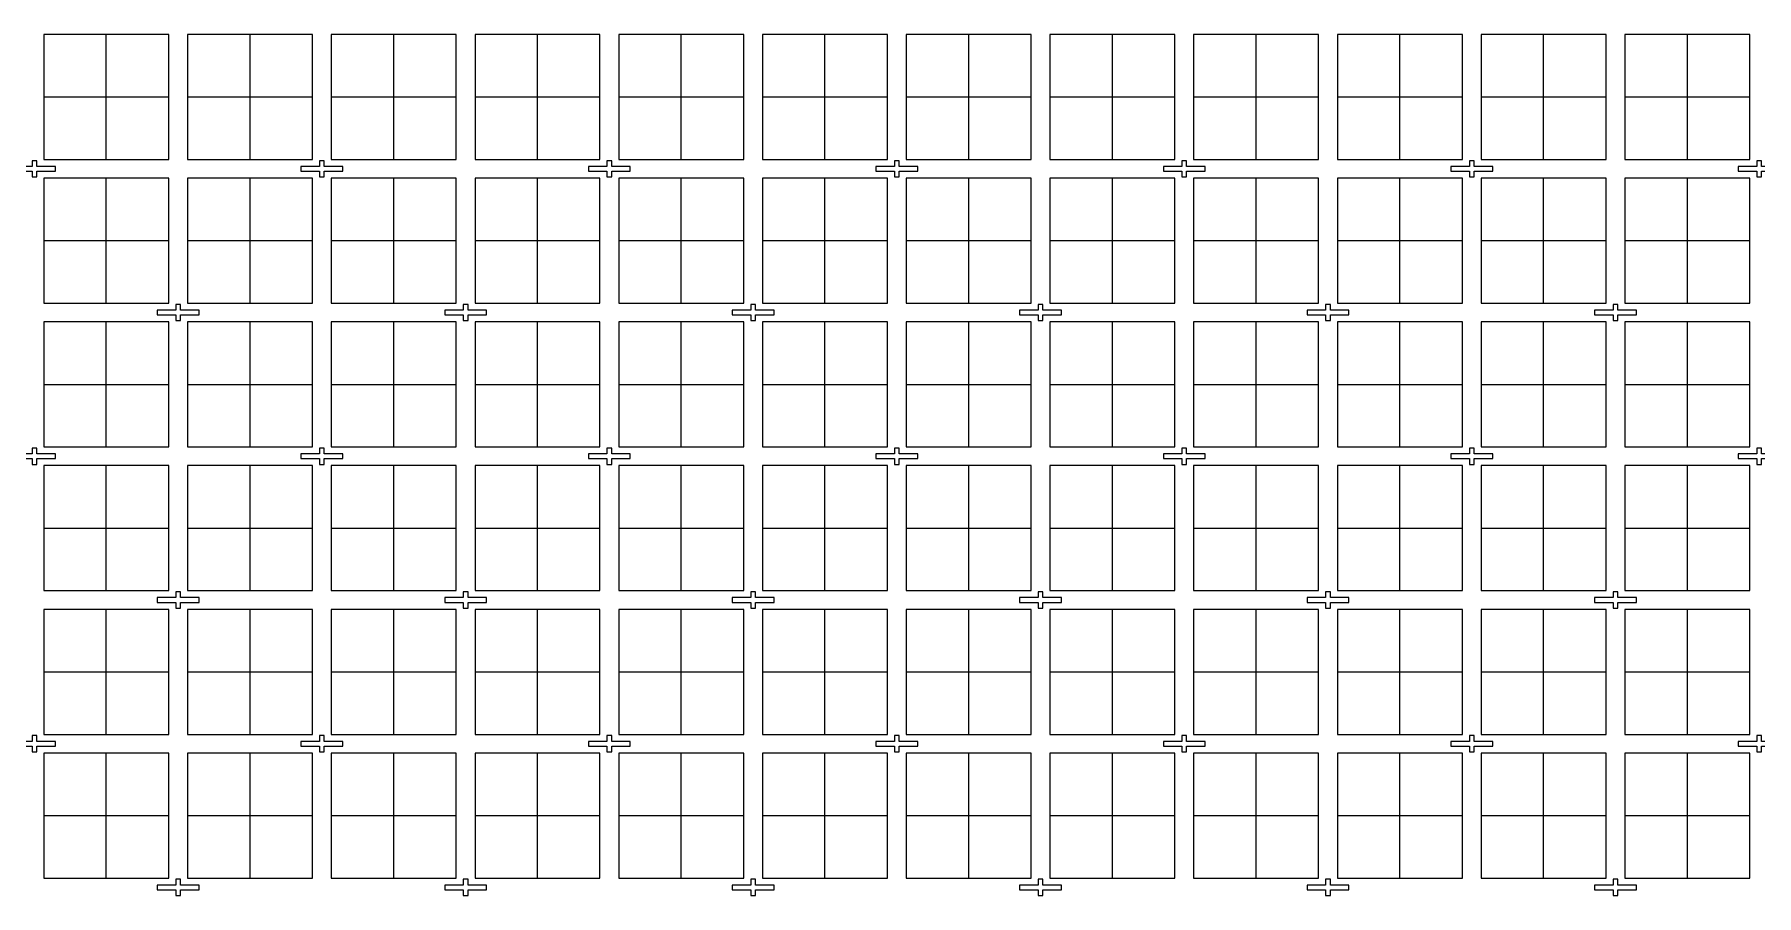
# Model space of a CAD drawing. Extents: x 1030 to 1169, y -270 to -166.
# Drawn here: x 1070.79 to 1098.35, y -253.46 to -239.68 of the extents above; entities that cross this region are included whole.
import ezdxf

# ---------------------------------------------------------------- set-up
doc = ezdxf.new("R2010")
doc.units = 0
doc.header["$LTSCALE"] = 3
doc.header["$MEASUREMENT"] = 0
for name, pattern in [('CENTER', [2, 1.25, -0.25, 0.25, -0.25]), ('HIDDEN', [0.375, 0.25, -0.125]), ('PHANTOM', [2.5, 1.25, -0.25, 0.25, -0.25, 0.25, -0.25])]:
    doc.linetypes.add(name, pattern=pattern)
for name, color, linetype, lineweight in [('CLIN', 1, 'CENTER', 15), ('FULL METAL', 33, 'HIDDEN', 15), ('PHANTOM', 5, 'PHANTOM', 15)]:
    doc.layers.add(name, color=color, linetype=linetype, lineweight=lineweight)

msp = doc.modelspace()

# ---------------------------------------------------------------- linework, layer by layer
at = {"layer": 'CLIN'}
for p, q in [((1071.9382, -241.6839), (1071.9382, -239.6839)), ((1074.2382, -241.6839), (1074.2382, -239.6839)), ((1076.5382, -241.6839), (1076.5382, -239.6839)), ((1078.8382, -241.6839), (1078.8382, -239.6839)), ((1081.1382, -241.6839), (1081.1382, -239.6839)), ((1083.4382, -241.6839), (1083.4382, -239.6839)), ((1085.7382, -241.6839), (1085.7382, -239.6839)), ((1088.0382, -241.6839), (1088.0382, -239.6839)), ((1090.3382, -241.6839), (1090.3382, -239.6839)), ((1092.6382, -241.6839), (1092.6382, -239.6839)), ((1094.9382, -241.6839), (1094.9382, -239.6839)), ((1097.2382, -241.6839), (1097.2382, -239.6839)), ((1070.9382, -240.6839), (1072.9382, -240.6839)), ((1073.2382, -240.6839), (1075.2382, -240.6839)), ((1075.5382, -240.6839), (1077.5382, -240.6839)), ((1077.8382, -240.6839), (1079.8382, -240.6839)), ((1080.1382, -240.6839), (1082.1382, -240.6839)), ((1082.4382, -240.6839), (1084.4382, -240.6839)), ((1084.7382, -240.6839), (1086.7382, -240.6839)), ((1087.0382, -240.6839), (1089.0382, -240.6839)), ((1089.3382, -240.6839), (1091.3382, -240.6839)), ((1091.6382, -240.6839), (1093.6382, -240.6839)), ((1093.9382, -240.6839), (1095.9382, -240.6839)), ((1096.2382, -240.6839), (1098.2382, -240.6839)), ((1071.9382, -243.9839), (1071.9382, -241.9839)), ((1074.2382, -243.9839), (1074.2382, -241.9839)), ((1076.5382, -243.9839), (1076.5382, -241.9839)), ((1078.8382, -243.9839), (1078.8382, -241.9839)), ((1081.1382, -243.9839), (1081.1382, -241.9839)), ((1083.4382, -243.9839), (1083.4382, -241.9839)), ((1085.7382, -243.9839), (1085.7382, -241.9839)), ((1088.0382, -243.9839), (1088.0382, -241.9839)), ((1090.3382, -243.9839), (1090.3382, -241.9839)), ((1092.6382, -243.9839), (1092.6382, -241.9839)), ((1094.9382, -243.9839), (1094.9382, -241.9839)), ((1097.2382, -243.9839), (1097.2382, -241.9839)), ((1070.9382, -242.9839), (1072.9382, -242.9839)), ((1073.2382, -242.9839), (1075.2382, -242.9839)), ((1075.5382, -242.9839), (1077.5382, -242.9839)), ((1077.8382, -242.9839), (1079.8382, -242.9839)), ((1080.1382, -242.9839), (1082.1382, -242.9839)), ((1082.4382, -242.9839), (1084.4382, -242.9839)), ((1084.7382, -242.9839), (1086.7382, -242.9839)), ((1087.0382, -242.9839), (1089.0382, -242.9839)), ((1089.3382, -242.9839), (1091.3382, -242.9839)), ((1091.6382, -242.9839), (1093.6382, -242.9839)), ((1093.9382, -242.9839), (1095.9382, -242.9839)), ((1096.2382, -242.9839), (1098.2382, -242.9839)), ((1071.9382, -246.2839), (1071.9382, -244.2839)), ((1074.2382, -246.2839), (1074.2382, -244.2839)), ((1076.5382, -246.2839), (1076.5382, -244.2839)), ((1078.8382, -246.2839), (1078.8382, -244.2839)), ((1081.1382, -246.2839), (1081.1382, -244.2839)), ((1083.4382, -246.2839), (1083.4382, -244.2839)), ((1085.7382, -246.2839), (1085.7382, -244.2839)), ((1088.0382, -246.2839), (1088.0382, -244.2839)), ((1090.3382, -246.2839), (1090.3382, -244.2839)), ((1092.6382, -246.2839), (1092.6382, -244.2839)), ((1094.9382, -246.2839), (1094.9382, -244.2839)), ((1097.2382, -246.2839), (1097.2382, -244.2839)), ((1070.9382, -245.2839), (1072.9382, -245.2839)), ((1073.2382, -245.2839), (1075.2382, -245.2839)), ((1075.5382, -245.2839), (1077.5382, -245.2839)), ((1077.8382, -245.2839), (1079.8382, -245.2839)), ((1080.1382, -245.2839), (1082.1382, -245.2839)), ((1082.4382, -245.2839), (1084.4382, -245.2839)), ((1084.7382, -245.2839), (1086.7382, -245.2839)), ((1087.0382, -245.2839), (1089.0382, -245.2839)), ((1089.3382, -245.2839), (1091.3382, -245.2839)), ((1091.6382, -245.2839), (1093.6382, -245.2839)), ((1093.9382, -245.2839), (1095.9382, -245.2839)), ((1096.2382, -245.2839), (1098.2382, -245.2839)), ((1071.9382, -248.5839), (1071.9382, -246.5839)), ((1074.2382, -248.5839), (1074.2382, -246.5839)), ((1076.5382, -248.5839), (1076.5382, -246.5839)), ((1078.8382, -248.5839), (1078.8382, -246.5839)), ((1081.1382, -248.5839), (1081.1382, -246.5839)), ((1083.4382, -248.5839), (1083.4382, -246.5839)), ((1085.7382, -248.5839), (1085.7382, -246.5839)), ((1088.0382, -248.5839), (1088.0382, -246.5839)), ((1090.3382, -248.5839), (1090.3382, -246.5839)), ((1092.6382, -248.5839), (1092.6382, -246.5839)), ((1094.9382, -248.5839), (1094.9382, -246.5839)), ((1097.2382, -248.5839), (1097.2382, -246.5839)), ((1070.9382, -247.5839), (1072.9382, -247.5839)), ((1073.2382, -247.5839), (1075.2382, -247.5839)), ((1075.5382, -247.5839), (1077.5382, -247.5839)), ((1077.8382, -247.5839), (1079.8382, -247.5839)), ((1080.1382, -247.5839), (1082.1382, -247.5839)), ((1082.4382, -247.5839), (1084.4382, -247.5839)), ((1084.7382, -247.5839), (1086.7382, -247.5839)), ((1087.0382, -247.5839), (1089.0382, -247.5839)), ((1089.3382, -247.5839), (1091.3382, -247.5839)), ((1091.6382, -247.5839), (1093.6382, -247.5839)), ((1093.9382, -247.5839), (1095.9382, -247.5839)), ((1096.2382, -247.5839), (1098.2382, -247.5839)), ((1071.9382, -250.8839), (1071.9382, -248.8839)), ((1074.2382, -250.8839), (1074.2382, -248.8839)), ((1076.5382, -250.8839), (1076.5382, -248.8839)), ((1078.8382, -250.8839), (1078.8382, -248.8839)), ((1081.1382, -250.8839), (1081.1382, -248.8839)), ((1083.4382, -250.8839), (1083.4382, -248.8839)), ((1085.7382, -250.8839), (1085.7382, -248.8839)), ((1088.0382, -250.8839), (1088.0382, -248.8839)), ((1090.3382, -250.8839), (1090.3382, -248.8839)), ((1092.6382, -250.8839), (1092.6382, -248.8839)), ((1094.9382, -250.8839), (1094.9382, -248.8839)), ((1097.2382, -250.8839), (1097.2382, -248.8839)), ((1070.9382, -249.8839), (1072.9382, -249.8839)), ((1073.2382, -249.8839), (1075.2382, -249.8839)), ((1075.5382, -249.8839), (1077.5382, -249.8839)), ((1077.8382, -249.8839), (1079.8382, -249.8839)), ((1080.1382, -249.8839), (1082.1382, -249.8839)), ((1082.4382, -249.8839), (1084.4382, -249.8839)), ((1084.7382, -249.8839), (1086.7382, -249.8839)), ((1087.0382, -249.8839), (1089.0382, -249.8839)), ((1089.3382, -249.8839), (1091.3382, -249.8839)), ((1091.6382, -249.8839), (1093.6382, -249.8839)), ((1093.9382, -249.8839), (1095.9382, -249.8839)), ((1096.2382, -249.8839), (1098.2382, -249.8839)), ((1071.9382, -253.1839), (1071.9382, -251.1839)), ((1074.2382, -253.1839), (1074.2382, -251.1839)), ((1076.5382, -253.1839), (1076.5382, -251.1839)), ((1078.8382, -253.1839), (1078.8382, -251.1839)), ((1081.1382, -253.1839), (1081.1382, -251.1839)), ((1083.4382, -253.1839), (1083.4382, -251.1839)), ((1085.7382, -253.1839), (1085.7382, -251.1839)), ((1088.0382, -253.1839), (1088.0382, -251.1839)), ((1090.3382, -253.1839), (1090.3382, -251.1839)), ((1092.6382, -253.1839), (1092.6382, -251.1839)), ((1094.9382, -253.1839), (1094.9382, -251.1839)), ((1097.2382, -253.1839), (1097.2382, -251.1839)), ((1070.9382, -252.1839), (1072.9382, -252.1839)), ((1073.2382, -252.1839), (1075.2382, -252.1839)), ((1075.5382, -252.1839), (1077.5382, -252.1839)), ((1077.8382, -252.1839), (1079.8382, -252.1839)), ((1080.1382, -252.1839), (1082.1382, -252.1839)), ((1082.4382, -252.1839), (1084.4382, -252.1839)), ((1084.7382, -252.1839), (1086.7382, -252.1839)), ((1087.0382, -252.1839), (1089.0382, -252.1839)), ((1089.3382, -252.1839), (1091.3382, -252.1839)), ((1091.6382, -252.1839), (1093.6382, -252.1839)), ((1093.9382, -252.1839), (1095.9382, -252.1839)), ((1096.2382, -252.1839), (1098.2382, -252.1839))]:
    msp.add_line(p, q, dxfattribs=at)
at = {"layer": 'FULL METAL'}
for points in [[(1070.4532, -241.8719), (1070.7502, -241.8719), (1070.7502, -241.9639), (1070.8262, -241.9639), (1070.8262, -241.8719), (1071.1232, -241.8719), (1071.1232, -241.7959), (1070.8262, -241.7959), (1070.8262, -241.7039), (1070.7502, -241.7039), (1070.7502, -241.7959), (1070.4532, -241.7959)], [(1075.0532, -241.8719), (1075.3502, -241.8719), (1075.3502, -241.9639), (1075.4262, -241.9639), (1075.4262, -241.8719), (1075.7232, -241.8719), (1075.7232, -241.7959), (1075.4262, -241.7959), (1075.4262, -241.7039), (1075.3502, -241.7039), (1075.3502, -241.7959), (1075.0532, -241.7959)], [(1079.6532, -241.8719), (1079.9502, -241.8719), (1079.9502, -241.9639), (1080.0262, -241.9639), (1080.0262, -241.8719), (1080.3232, -241.8719), (1080.3232, -241.7959), (1080.0262, -241.7959), (1080.0262, -241.7039), (1079.9502, -241.7039), (1079.9502, -241.7959), (1079.6532, -241.7959)], [(1084.2532, -241.8719), (1084.5502, -241.8719), (1084.5502, -241.9639), (1084.6262, -241.9639), (1084.6262, -241.8719), (1084.9232, -241.8719), (1084.9232, -241.7959), (1084.6262, -241.7959), (1084.6262, -241.7039), (1084.5502, -241.7039), (1084.5502, -241.7959), (1084.2532, -241.7959)], [(1088.8532, -241.8719), (1089.1502, -241.8719), (1089.1502, -241.9639), (1089.2262, -241.9639), (1089.2262, -241.8719), (1089.5232, -241.8719), (1089.5232, -241.7959), (1089.2262, -241.7959), (1089.2262, -241.7039), (1089.1502, -241.7039), (1089.1502, -241.7959), (1088.8532, -241.7959)], [(1093.4532, -241.8719), (1093.7502, -241.8719), (1093.7502, -241.9639), (1093.8262, -241.9639), (1093.8262, -241.8719), (1094.1232, -241.8719), (1094.1232, -241.7959), (1093.8262, -241.7959), (1093.8262, -241.7039), (1093.7502, -241.7039), (1093.7502, -241.7959), (1093.4532, -241.7959)], [(1098.0532, -241.8719), (1098.3502, -241.8719), (1098.3502, -241.9639), (1098.4262, -241.9639), (1098.4262, -241.8719), (1098.7232, -241.8719), (1098.7232, -241.7959), (1098.4262, -241.7959), (1098.4262, -241.7039), (1098.3502, -241.7039), (1098.3502, -241.7959), (1098.0532, -241.7959)], [(1072.7532, -244.1719), (1073.0502, -244.1719), (1073.0502, -244.2639), (1073.1262, -244.2639), (1073.1262, -244.1719), (1073.4232, -244.1719), (1073.4232, -244.0959), (1073.1262, -244.0959), (1073.1262, -244.0039), (1073.0502, -244.0039), (1073.0502, -244.0959), (1072.7532, -244.0959)], [(1077.3532, -244.1719), (1077.6502, -244.1719), (1077.6502, -244.2639), (1077.7262, -244.2639), (1077.7262, -244.1719), (1078.0232, -244.1719), (1078.0232, -244.0959), (1077.7262, -244.0959), (1077.7262, -244.0039), (1077.6502, -244.0039), (1077.6502, -244.0959), (1077.3532, -244.0959)], [(1081.9532, -244.1719), (1082.2502, -244.1719), (1082.2502, -244.2639), (1082.3262, -244.2639), (1082.3262, -244.1719), (1082.6232, -244.1719), (1082.6232, -244.0959), (1082.3262, -244.0959), (1082.3262, -244.0039), (1082.2502, -244.0039), (1082.2502, -244.0959), (1081.9532, -244.0959)], [(1086.5532, -244.1719), (1086.8502, -244.1719), (1086.8502, -244.2639), (1086.9262, -244.2639), (1086.9262, -244.1719), (1087.2232, -244.1719), (1087.2232, -244.0959), (1086.9262, -244.0959), (1086.9262, -244.0039), (1086.8502, -244.0039), (1086.8502, -244.0959), (1086.5532, -244.0959)], [(1091.1532, -244.1719), (1091.4502, -244.1719), (1091.4502, -244.2639), (1091.5262, -244.2639), (1091.5262, -244.1719), (1091.8232, -244.1719), (1091.8232, -244.0959), (1091.5262, -244.0959), (1091.5262, -244.0039), (1091.4502, -244.0039), (1091.4502, -244.0959), (1091.1532, -244.0959)], [(1095.7532, -244.1719), (1096.0502, -244.1719), (1096.0502, -244.2639), (1096.1262, -244.2639), (1096.1262, -244.1719), (1096.4232, -244.1719), (1096.4232, -244.0959), (1096.1262, -244.0959), (1096.1262, -244.0039), (1096.0502, -244.0039), (1096.0502, -244.0959), (1095.7532, -244.0959)], [(1070.4532, -246.4719), (1070.7502, -246.4719), (1070.7502, -246.5639), (1070.8262, -246.5639), (1070.8262, -246.4719), (1071.1232, -246.4719), (1071.1232, -246.3959), (1070.8262, -246.3959), (1070.8262, -246.3039), (1070.7502, -246.3039), (1070.7502, -246.3959), (1070.4532, -246.3959)], [(1075.0532, -246.4719), (1075.3502, -246.4719), (1075.3502, -246.5639), (1075.4262, -246.5639), (1075.4262, -246.4719), (1075.7232, -246.4719), (1075.7232, -246.3959), (1075.4262, -246.3959), (1075.4262, -246.3039), (1075.3502, -246.3039), (1075.3502, -246.3959), (1075.0532, -246.3959)], [(1079.6532, -246.4719), (1079.9502, -246.4719), (1079.9502, -246.5639), (1080.0262, -246.5639), (1080.0262, -246.4719), (1080.3232, -246.4719), (1080.3232, -246.3959), (1080.0262, -246.3959), (1080.0262, -246.3039), (1079.9502, -246.3039), (1079.9502, -246.3959), (1079.6532, -246.3959)], [(1084.2532, -246.4719), (1084.5502, -246.4719), (1084.5502, -246.5639), (1084.6262, -246.5639), (1084.6262, -246.4719), (1084.9232, -246.4719), (1084.9232, -246.3959), (1084.6262, -246.3959), (1084.6262, -246.3039), (1084.5502, -246.3039), (1084.5502, -246.3959), (1084.2532, -246.3959)], [(1088.8532, -246.4719), (1089.1502, -246.4719), (1089.1502, -246.5639), (1089.2262, -246.5639), (1089.2262, -246.4719), (1089.5232, -246.4719), (1089.5232, -246.3959), (1089.2262, -246.3959), (1089.2262, -246.3039), (1089.1502, -246.3039), (1089.1502, -246.3959), (1088.8532, -246.3959)], [(1093.4532, -246.4719), (1093.7502, -246.4719), (1093.7502, -246.5639), (1093.8262, -246.5639), (1093.8262, -246.4719), (1094.1232, -246.4719), (1094.1232, -246.3959), (1093.8262, -246.3959), (1093.8262, -246.3039), (1093.7502, -246.3039), (1093.7502, -246.3959), (1093.4532, -246.3959)], [(1098.0532, -246.4719), (1098.3502, -246.4719), (1098.3502, -246.5639), (1098.4262, -246.5639), (1098.4262, -246.4719), (1098.7232, -246.4719), (1098.7232, -246.3959), (1098.4262, -246.3959), (1098.4262, -246.3039), (1098.3502, -246.3039), (1098.3502, -246.3959), (1098.0532, -246.3959)], [(1072.7532, -248.7719), (1073.0502, -248.7719), (1073.0502, -248.8639), (1073.1262, -248.8639), (1073.1262, -248.7719), (1073.4232, -248.7719), (1073.4232, -248.6959), (1073.1262, -248.6959), (1073.1262, -248.6039), (1073.0502, -248.6039), (1073.0502, -248.6959), (1072.7532, -248.6959)], [(1077.3532, -248.7719), (1077.6502, -248.7719), (1077.6502, -248.8639), (1077.7262, -248.8639), (1077.7262, -248.7719), (1078.0232, -248.7719), (1078.0232, -248.6959), (1077.7262, -248.6959), (1077.7262, -248.6039), (1077.6502, -248.6039), (1077.6502, -248.6959), (1077.3532, -248.6959)], [(1081.9532, -248.7719), (1082.2502, -248.7719), (1082.2502, -248.8639), (1082.3262, -248.8639), (1082.3262, -248.7719), (1082.6232, -248.7719), (1082.6232, -248.6959), (1082.3262, -248.6959), (1082.3262, -248.6039), (1082.2502, -248.6039), (1082.2502, -248.6959), (1081.9532, -248.6959)], [(1086.5532, -248.7719), (1086.8502, -248.7719), (1086.8502, -248.8639), (1086.9262, -248.8639), (1086.9262, -248.7719), (1087.2232, -248.7719), (1087.2232, -248.6959), (1086.9262, -248.6959), (1086.9262, -248.6039), (1086.8502, -248.6039), (1086.8502, -248.6959), (1086.5532, -248.6959)], [(1091.1532, -248.7719), (1091.4502, -248.7719), (1091.4502, -248.8639), (1091.5262, -248.8639), (1091.5262, -248.7719), (1091.8232, -248.7719), (1091.8232, -248.6959), (1091.5262, -248.6959), (1091.5262, -248.6039), (1091.4502, -248.6039), (1091.4502, -248.6959), (1091.1532, -248.6959)], [(1095.7532, -248.7719), (1096.0502, -248.7719), (1096.0502, -248.8639), (1096.1262, -248.8639), (1096.1262, -248.7719), (1096.4232, -248.7719), (1096.4232, -248.6959), (1096.1262, -248.6959), (1096.1262, -248.6039), (1096.0502, -248.6039), (1096.0502, -248.6959), (1095.7532, -248.6959)], [(1070.4532, -251.0719), (1070.7502, -251.0719), (1070.7502, -251.1639), (1070.8262, -251.1639), (1070.8262, -251.0719), (1071.1232, -251.0719), (1071.1232, -250.9959), (1070.8262, -250.9959), (1070.8262, -250.9039), (1070.7502, -250.9039), (1070.7502, -250.9959), (1070.4532, -250.9959)], [(1075.0532, -251.0719), (1075.3502, -251.0719), (1075.3502, -251.1639), (1075.4262, -251.1639), (1075.4262, -251.0719), (1075.7232, -251.0719), (1075.7232, -250.9959), (1075.4262, -250.9959), (1075.4262, -250.9039), (1075.3502, -250.9039), (1075.3502, -250.9959), (1075.0532, -250.9959)], [(1079.6532, -251.0719), (1079.9502, -251.0719), (1079.9502, -251.1639), (1080.0262, -251.1639), (1080.0262, -251.0719), (1080.3232, -251.0719), (1080.3232, -250.9959), (1080.0262, -250.9959), (1080.0262, -250.9039), (1079.9502, -250.9039), (1079.9502, -250.9959), (1079.6532, -250.9959)], [(1084.2532, -251.0719), (1084.5502, -251.0719), (1084.5502, -251.1639), (1084.6262, -251.1639), (1084.6262, -251.0719), (1084.9232, -251.0719), (1084.9232, -250.9959), (1084.6262, -250.9959), (1084.6262, -250.9039), (1084.5502, -250.9039), (1084.5502, -250.9959), (1084.2532, -250.9959)], [(1088.8532, -251.0719), (1089.1502, -251.0719), (1089.1502, -251.1639), (1089.2262, -251.1639), (1089.2262, -251.0719), (1089.5232, -251.0719), (1089.5232, -250.9959), (1089.2262, -250.9959), (1089.2262, -250.9039), (1089.1502, -250.9039), (1089.1502, -250.9959), (1088.8532, -250.9959)], [(1093.4532, -251.0719), (1093.7502, -251.0719), (1093.7502, -251.1639), (1093.8262, -251.1639), (1093.8262, -251.0719), (1094.1232, -251.0719), (1094.1232, -250.9959), (1093.8262, -250.9959), (1093.8262, -250.9039), (1093.7502, -250.9039), (1093.7502, -250.9959), (1093.4532, -250.9959)], [(1098.0532, -251.0719), (1098.3502, -251.0719), (1098.3502, -251.1639), (1098.4262, -251.1639), (1098.4262, -251.0719), (1098.7232, -251.0719), (1098.7232, -250.9959), (1098.4262, -250.9959), (1098.4262, -250.9039), (1098.3502, -250.9039), (1098.3502, -250.9959), (1098.0532, -250.9959)], [(1072.7532, -253.3719), (1073.0502, -253.3719), (1073.0502, -253.4639), (1073.1262, -253.4639), (1073.1262, -253.3719), (1073.4232, -253.3719), (1073.4232, -253.2959), (1073.1262, -253.2959), (1073.1262, -253.2039), (1073.0502, -253.2039), (1073.0502, -253.2959), (1072.7532, -253.2959)], [(1077.3532, -253.3719), (1077.6502, -253.3719), (1077.6502, -253.4639), (1077.7262, -253.4639), (1077.7262, -253.3719), (1078.0232, -253.3719), (1078.0232, -253.2959), (1077.7262, -253.2959), (1077.7262, -253.2039), (1077.6502, -253.2039), (1077.6502, -253.2959), (1077.3532, -253.2959)], [(1081.9532, -253.3719), (1082.2502, -253.3719), (1082.2502, -253.4639), (1082.3262, -253.4639), (1082.3262, -253.3719), (1082.6232, -253.3719), (1082.6232, -253.2959), (1082.3262, -253.2959), (1082.3262, -253.2039), (1082.2502, -253.2039), (1082.2502, -253.2959), (1081.9532, -253.2959)], [(1086.5532, -253.3719), (1086.8502, -253.3719), (1086.8502, -253.4639), (1086.9262, -253.4639), (1086.9262, -253.3719), (1087.2232, -253.3719), (1087.2232, -253.2959), (1086.9262, -253.2959), (1086.9262, -253.2039), (1086.8502, -253.2039), (1086.8502, -253.2959), (1086.5532, -253.2959)], [(1091.1532, -253.3719), (1091.4502, -253.3719), (1091.4502, -253.4639), (1091.5262, -253.4639), (1091.5262, -253.3719), (1091.8232, -253.3719), (1091.8232, -253.2959), (1091.5262, -253.2959), (1091.5262, -253.2039), (1091.4502, -253.2039), (1091.4502, -253.2959), (1091.1532, -253.2959)], [(1095.7532, -253.3719), (1096.0502, -253.3719), (1096.0502, -253.4639), (1096.1262, -253.4639), (1096.1262, -253.3719), (1096.4232, -253.3719), (1096.4232, -253.2959), (1096.1262, -253.2959), (1096.1262, -253.2039), (1096.0502, -253.2039), (1096.0502, -253.2959), (1095.7532, -253.2959)]]:
    msp.add_lwpolyline(points, close=True, dxfattribs=at)
at = {"layer": 'PHANTOM'}
for points in [[(1070.9382, -241.6839), (1072.9382, -241.6839), (1072.9382, -239.6839), (1070.9382, -239.6839)], [(1073.2382, -241.6839), (1075.2382, -241.6839), (1075.2382, -239.6839), (1073.2382, -239.6839)], [(1075.5382, -241.6839), (1077.5382, -241.6839), (1077.5382, -239.6839), (1075.5382, -239.6839)], [(1077.8382, -241.6839), (1079.8382, -241.6839), (1079.8382, -239.6839), (1077.8382, -239.6839)], [(1080.1382, -241.6839), (1082.1382, -241.6839), (1082.1382, -239.6839), (1080.1382, -239.6839)], [(1082.4382, -241.6839), (1084.4382, -241.6839), (1084.4382, -239.6839), (1082.4382, -239.6839)], [(1084.7382, -241.6839), (1086.7382, -241.6839), (1086.7382, -239.6839), (1084.7382, -239.6839)], [(1087.0382, -241.6839), (1089.0382, -241.6839), (1089.0382, -239.6839), (1087.0382, -239.6839)], [(1089.3382, -241.6839), (1091.3382, -241.6839), (1091.3382, -239.6839), (1089.3382, -239.6839)], [(1091.6382, -241.6839), (1093.6382, -241.6839), (1093.6382, -239.6839), (1091.6382, -239.6839)], [(1093.9382, -241.6839), (1095.9382, -241.6839), (1095.9382, -239.6839), (1093.9382, -239.6839)], [(1096.2382, -241.6839), (1098.2382, -241.6839), (1098.2382, -239.6839), (1096.2382, -239.6839)], [(1070.9382, -243.9839), (1072.9382, -243.9839), (1072.9382, -241.9839), (1070.9382, -241.9839)], [(1073.2382, -243.9839), (1075.2382, -243.9839), (1075.2382, -241.9839), (1073.2382, -241.9839)], [(1075.5382, -243.9839), (1077.5382, -243.9839), (1077.5382, -241.9839), (1075.5382, -241.9839)], [(1077.8382, -243.9839), (1079.8382, -243.9839), (1079.8382, -241.9839), (1077.8382, -241.9839)], [(1080.1382, -243.9839), (1082.1382, -243.9839), (1082.1382, -241.9839), (1080.1382, -241.9839)], [(1082.4382, -243.9839), (1084.4382, -243.9839), (1084.4382, -241.9839), (1082.4382, -241.9839)], [(1084.7382, -243.9839), (1086.7382, -243.9839), (1086.7382, -241.9839), (1084.7382, -241.9839)], [(1087.0382, -243.9839), (1089.0382, -243.9839), (1089.0382, -241.9839), (1087.0382, -241.9839)], [(1089.3382, -243.9839), (1091.3382, -243.9839), (1091.3382, -241.9839), (1089.3382, -241.9839)], [(1091.6382, -243.9839), (1093.6382, -243.9839), (1093.6382, -241.9839), (1091.6382, -241.9839)], [(1093.9382, -243.9839), (1095.9382, -243.9839), (1095.9382, -241.9839), (1093.9382, -241.9839)], [(1096.2382, -243.9839), (1098.2382, -243.9839), (1098.2382, -241.9839), (1096.2382, -241.9839)], [(1070.9382, -246.2839), (1072.9382, -246.2839), (1072.9382, -244.2839), (1070.9382, -244.2839)], [(1073.2382, -246.2839), (1075.2382, -246.2839), (1075.2382, -244.2839), (1073.2382, -244.2839)], [(1075.5382, -246.2839), (1077.5382, -246.2839), (1077.5382, -244.2839), (1075.5382, -244.2839)], [(1077.8382, -246.2839), (1079.8382, -246.2839), (1079.8382, -244.2839), (1077.8382, -244.2839)], [(1080.1382, -246.2839), (1082.1382, -246.2839), (1082.1382, -244.2839), (1080.1382, -244.2839)], [(1082.4382, -246.2839), (1084.4382, -246.2839), (1084.4382, -244.2839), (1082.4382, -244.2839)], [(1084.7382, -246.2839), (1086.7382, -246.2839), (1086.7382, -244.2839), (1084.7382, -244.2839)], [(1087.0382, -246.2839), (1089.0382, -246.2839), (1089.0382, -244.2839), (1087.0382, -244.2839)], [(1089.3382, -246.2839), (1091.3382, -246.2839), (1091.3382, -244.2839), (1089.3382, -244.2839)], [(1091.6382, -246.2839), (1093.6382, -246.2839), (1093.6382, -244.2839), (1091.6382, -244.2839)], [(1093.9382, -246.2839), (1095.9382, -246.2839), (1095.9382, -244.2839), (1093.9382, -244.2839)], [(1096.2382, -246.2839), (1098.2382, -246.2839), (1098.2382, -244.2839), (1096.2382, -244.2839)], [(1070.9382, -248.5839), (1072.9382, -248.5839), (1072.9382, -246.5839), (1070.9382, -246.5839)], [(1073.2382, -248.5839), (1075.2382, -248.5839), (1075.2382, -246.5839), (1073.2382, -246.5839)], [(1075.5382, -248.5839), (1077.5382, -248.5839), (1077.5382, -246.5839), (1075.5382, -246.5839)], [(1077.8382, -248.5839), (1079.8382, -248.5839), (1079.8382, -246.5839), (1077.8382, -246.5839)], [(1080.1382, -248.5839), (1082.1382, -248.5839), (1082.1382, -246.5839), (1080.1382, -246.5839)], [(1082.4382, -248.5839), (1084.4382, -248.5839), (1084.4382, -246.5839), (1082.4382, -246.5839)], [(1084.7382, -248.5839), (1086.7382, -248.5839), (1086.7382, -246.5839), (1084.7382, -246.5839)], [(1087.0382, -248.5839), (1089.0382, -248.5839), (1089.0382, -246.5839), (1087.0382, -246.5839)], [(1089.3382, -248.5839), (1091.3382, -248.5839), (1091.3382, -246.5839), (1089.3382, -246.5839)], [(1091.6382, -248.5839), (1093.6382, -248.5839), (1093.6382, -246.5839), (1091.6382, -246.5839)], [(1093.9382, -248.5839), (1095.9382, -248.5839), (1095.9382, -246.5839), (1093.9382, -246.5839)], [(1096.2382, -248.5839), (1098.2382, -248.5839), (1098.2382, -246.5839), (1096.2382, -246.5839)], [(1070.9382, -250.8839), (1072.9382, -250.8839), (1072.9382, -248.8839), (1070.9382, -248.8839)], [(1073.2382, -250.8839), (1075.2382, -250.8839), (1075.2382, -248.8839), (1073.2382, -248.8839)], [(1075.5382, -250.8839), (1077.5382, -250.8839), (1077.5382, -248.8839), (1075.5382, -248.8839)], [(1077.8382, -250.8839), (1079.8382, -250.8839), (1079.8382, -248.8839), (1077.8382, -248.8839)], [(1080.1382, -250.8839), (1082.1382, -250.8839), (1082.1382, -248.8839), (1080.1382, -248.8839)], [(1082.4382, -250.8839), (1084.4382, -250.8839), (1084.4382, -248.8839), (1082.4382, -248.8839)], [(1084.7382, -250.8839), (1086.7382, -250.8839), (1086.7382, -248.8839), (1084.7382, -248.8839)], [(1087.0382, -250.8839), (1089.0382, -250.8839), (1089.0382, -248.8839), (1087.0382, -248.8839)], [(1089.3382, -250.8839), (1091.3382, -250.8839), (1091.3382, -248.8839), (1089.3382, -248.8839)], [(1091.6382, -250.8839), (1093.6382, -250.8839), (1093.6382, -248.8839), (1091.6382, -248.8839)], [(1093.9382, -250.8839), (1095.9382, -250.8839), (1095.9382, -248.8839), (1093.9382, -248.8839)], [(1096.2382, -250.8839), (1098.2382, -250.8839), (1098.2382, -248.8839), (1096.2382, -248.8839)], [(1070.9382, -253.1839), (1072.9382, -253.1839), (1072.9382, -251.1839), (1070.9382, -251.1839)], [(1073.2382, -253.1839), (1075.2382, -253.1839), (1075.2382, -251.1839), (1073.2382, -251.1839)], [(1075.5382, -253.1839), (1077.5382, -253.1839), (1077.5382, -251.1839), (1075.5382, -251.1839)], [(1077.8382, -253.1839), (1079.8382, -253.1839), (1079.8382, -251.1839), (1077.8382, -251.1839)], [(1080.1382, -253.1839), (1082.1382, -253.1839), (1082.1382, -251.1839), (1080.1382, -251.1839)], [(1082.4382, -253.1839), (1084.4382, -253.1839), (1084.4382, -251.1839), (1082.4382, -251.1839)], [(1084.7382, -253.1839), (1086.7382, -253.1839), (1086.7382, -251.1839), (1084.7382, -251.1839)], [(1087.0382, -253.1839), (1089.0382, -253.1839), (1089.0382, -251.1839), (1087.0382, -251.1839)], [(1089.3382, -253.1839), (1091.3382, -253.1839), (1091.3382, -251.1839), (1089.3382, -251.1839)], [(1091.6382, -253.1839), (1093.6382, -253.1839), (1093.6382, -251.1839), (1091.6382, -251.1839)], [(1093.9382, -253.1839), (1095.9382, -253.1839), (1095.9382, -251.1839), (1093.9382, -251.1839)], [(1096.2382, -253.1839), (1098.2382, -253.1839), (1098.2382, -251.1839), (1096.2382, -251.1839)]]:
    msp.add_lwpolyline(points, close=True, dxfattribs=at)

doc.saveas('drawing.dxf')
